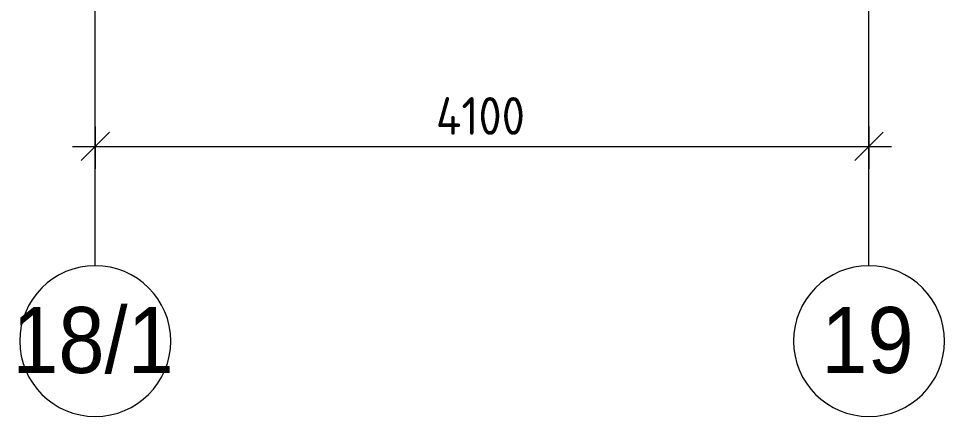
# Model space of a CAD drawing. Header units: millimetres. Extents: x 66053 to 88312, y -1987 to 8211.
# Drawn here: x 66053 to 70960, y 2635 to 4746 of the extents above; entities that cross this region are included whole.
import ezdxf

# ---------------------------------------------------------------- set-up
doc = ezdxf.new("R2010")
doc.units = ezdxf.units.MM
for name, color, linetype, lineweight in [('A-ANNO-DIMS', 7, 'Continuous', 9), ('A-ANNO-DIMS-100', 7, 'Continuous', 9), ('Оси', 7, 'Continuous', 9), ('Оси-1', 7, 'Continuous', 20)]:
    doc.layers.add(name, color=color, linetype=linetype, lineweight=lineweight)
doc.styles.add('Arial', font='arial.ttf', dxfattribs={"width": 0.9, "height": 350})
doc.styles.add('ISOCPEUR', font='isocpeur.ttf', dxfattribs={"width": 0.9, "height": 200})
doc.dimstyles.new('ISO-2_0_0_9К_Средний_округл2', dxfattribs={"dimscale": 304.8, "dimtxt": 199.196235, "dimasz": 0.492126, "dimexe": 0.393701, "dimexo": 0, "dimgap": 0, "dimtad": 1, "dimdec": 0, "dimrnd": 10, "dimzin": 0, "dimdsep": 46, "dimtxsty": 'ISOCPEUR', "dimblk1": 'OBLIQUE', "dimblk2": 'OBLIQUE', "dimsah": 1, "dimcen": 0.09, "dimdle": 0.393701, "dimazin": 0, "dimtfac": 1, "dimtdec": 4, "dimtix": 1, "dimtmove": 0, "dimatfit": 3, "dimfxl": 1, "dimtvp": 1, "dimtolj": 1, "dimtzin": 0, "dimarcsym": 2})

# ---------------------------------------------------------------- blocks, each defined once
blk = doc.blocks.new('Ось сетки - D8-29747960-План разверток пом_ 1_14_ Этаж 1')
at = {"layer": 'Оси-1'}
for start, end in [(360, 180), (180, 360)]:
    blk.add_arc((0, 0), 4, start, end, dxfattribs=at)
blk = doc.blocks.new('DIMBLOCK1-План разверток пом_ 1_14_ Этаж 1')
at = {"layer": 'A-ANNO-DIMS-100'}
for p, q in [((66460, 4173.8), (66460, 3947.8)), ((66460, 4067.8), (66460, 4173.8)), ((70560, 4173.8), (70560, 3947.8)), ((70560, 4067.8), (70560, 4173.8)), ((66340, 4067.8), (70680, 4067.8))]:
    blk.add_line(p, q, dxfattribs=at)
at = {"layer": 'A-ANNO-DIMS-100', "lineweight": 20}
for p, q in [((66460, 4067.8), (66535, 4142.8)), ((70560, 4067.8), (70635, 4142.8)), ((66460, 4067.8), (66385, 3992.8)), ((70560, 4067.8), (70485, 3992.8))]:
    blk.add_line(p, q, dxfattribs=at)
at = {"layer": 'A-ANNO-DIMS-100', "color": 0, "insert": (68264.8, 4329.1), "char_height": 200, "width": 588.395, "attachment_point": 1, "line_spacing_factor": 1.149209, "style": 'ISOCPEUR'}
blk.add_mtext('4100', dxfattribs=at)
blk = doc.blocks.new('_Oblique')
at = {"color": 0, "linetype": 'ByBlock', "lineweight": -2}
blk.add_line((-0.5, -0.5), (0.5, 0.5), dxfattribs=at)

msp = doc.modelspace()

# ---------------------------------------------------------------- linework, layer by layer
at = {"layer": 'Оси'}
for p, q in [((66460, 3435), (66460, 5797.6)), ((70560, 3435), (70560, 5797.6))]:
    msp.add_line(p, q, dxfattribs=at)

# ---------------------------------------------------------------- block references
at = {"layer": 'Оси-1', "xscale": 99.99999999999993, "yscale": 99.99999999999993, "zscale": 99.99999999999993}
for p in [(66460, 3035), (70560, 3035)]:
    msp.add_blockref('Ось сетки - D8-29747960-План разверток пом_ 1_14_ Этаж 1', p, dxfattribs=at)

# ---------------------------------------------------------------- texts
at = {"layer": 'Оси', "char_height": 350, "attachment_point": 1, "style": 'Arial'}
for s, insert, width in [('18/1', (66019.7, 3215.7), 1060.633), ('19', (70307.4, 3215.7), 606.076)]:
    msp.add_mtext(s, dxfattribs=dict(at, insert=insert, width=width))

# ---------------------------------------------------------------- dimensions: what is measured, and where the dimension line sits
at = {"layer": 'A-ANNO-DIMS'}
dim = msp.add_linear_dim(base=(70560, 4067.8), p1=(66460, 4173.8), p2=(70560, 4173.8), dimstyle='ISO-2_0_0_9К_Средний_округл2', override={"dimpost": '<>', "dimfxl": 4100}, dxfattribs=at)
dim.commit()
dim.dimension.update_dxf_attribs({"geometry": 'DIMBLOCK1-План разверток пом_ 1_14_ Этаж 1', "text_midpoint": (68510, 4167.8)})

doc.saveas('drawing.dxf')
